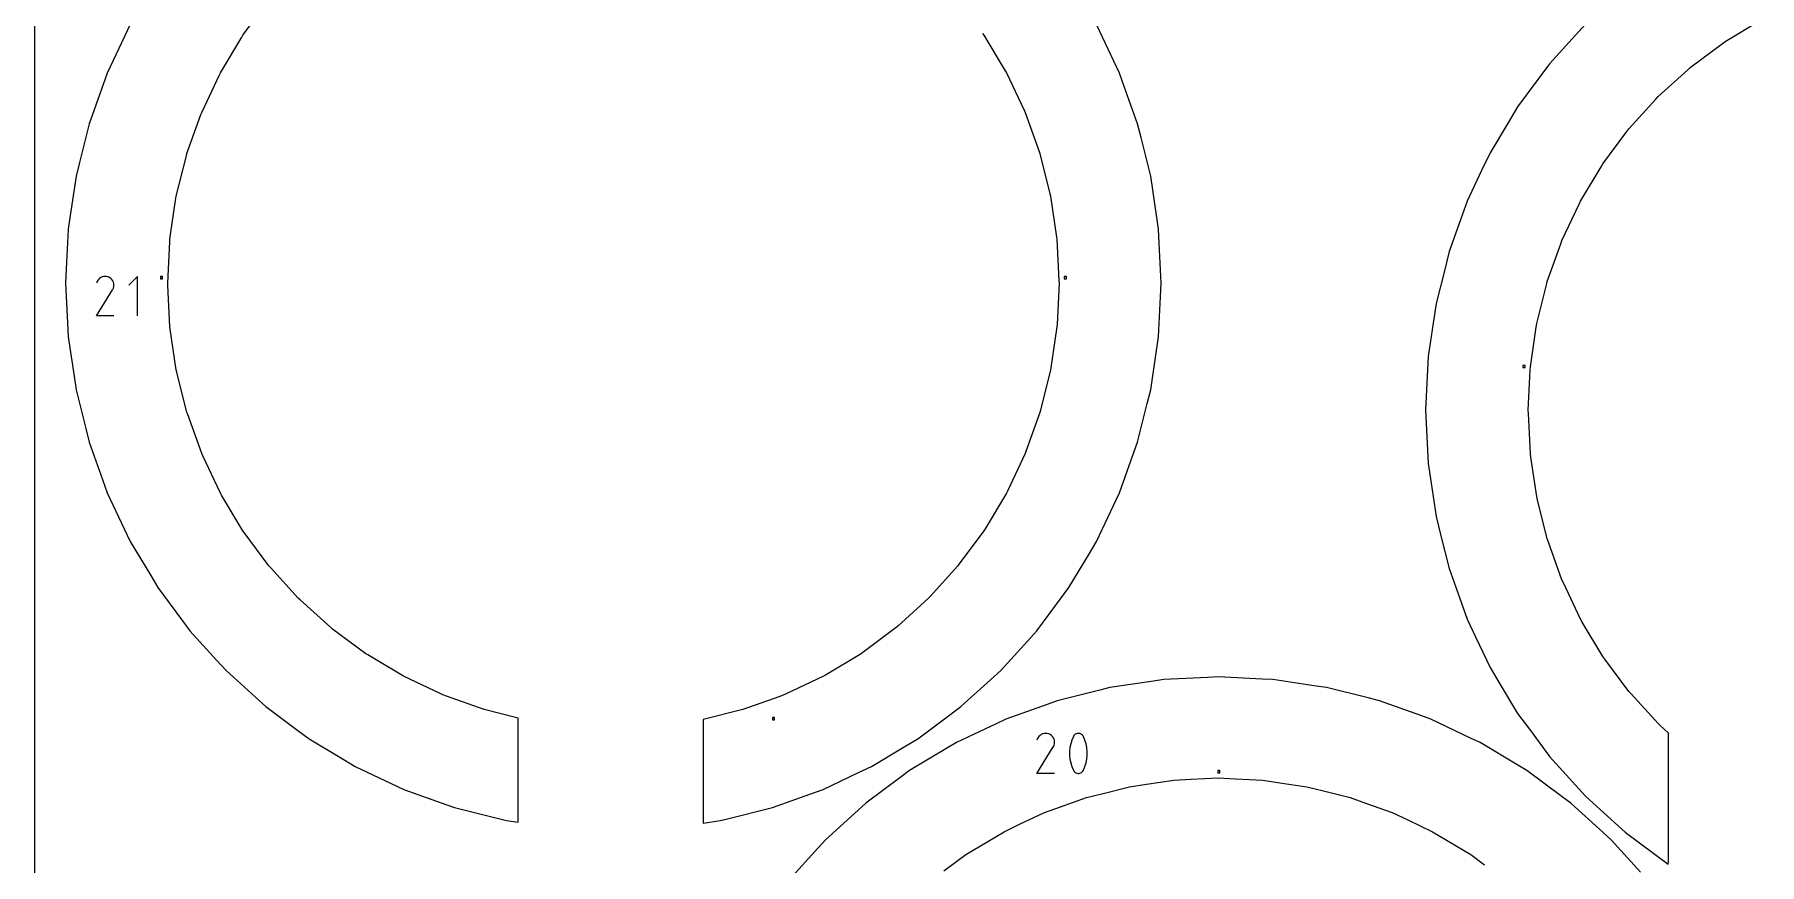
# Model space of a CAD drawing. Header units: centimetres. Extents: x -214 to 137, y -175 to 4.
# Drawn here: x -83.03 to -38.25, y -125.91 to -104.37 of the extents above; entities that cross this region are included whole.
import ezdxf

# ---------------------------------------------------------------- set-up
doc = ezdxf.new("R2010")
doc.units = ezdxf.units.CM
doc.header["$MEASUREMENT"] = 0
doc.layers.add('layer 1', color=7, linetype='Continuous')

msp = doc.modelspace()

# ---------------------------------------------------------------- linework, layer by layer
at = {"layer": 'layer 1', "color": 5, "lineweight": 9}
for points in [[(-83.02943, -75.16373), (-83.02943, -75.16373), (-83.02943, -175.16373), (-83.02943, -175.16373)], [(-77.62013, -104.38815), (-77.62013, -104.38815), (-76.9796, -103.5245), (-76.9796, -103.5245)], [(-80.54271, -104.11186), (-80.54271, -104.11186), (-80.98416, -105.04522), (-80.98416, -105.04522)], [(-58.41627, -104.3399), (-58.41627, -104.3399), (-58.38045, -104.3882), (-58.38045, -104.3882)], [(-55.3026, -104.44021), (-55.3026, -104.44021), (-55.45787, -104.11191), (-55.45787, -104.11191)], [(-42.76518, -104.09692), (-42.76518, -104.09692), (-43.10873, -104.47597), (-43.10873, -104.47597)], [(-39.139, -104.54888), (-39.139, -104.54888), (-38.24764, -104.01462), (-38.24764, -104.01462)], [(-78.20384, -105.36201), (-78.20384, -105.36201), (-77.65104, -104.43973), (-77.65104, -104.43973)], [(-77.65104, -104.43973), (-77.65104, -104.43973), (-77.62013, -104.38815), (-77.62013, -104.38815)], [(-58.38045, -104.3882), (-58.38045, -104.3882), (-57.82766, -105.31048), (-57.82766, -105.31048)], [(-54.86116, -105.37356), (-54.86116, -105.37356), (-55.3026, -104.44021), (-55.3026, -104.44021)], [(-43.10873, -104.47597), (-43.10873, -104.47597), (-43.69887, -105.12709), (-43.69887, -105.12709)], [(-40.04586, -105.22146), (-40.04586, -105.22146), (-39.21115, -104.60239), (-39.21115, -104.60239)], [(-39.21115, -104.60239), (-39.21115, -104.60239), (-39.139, -104.54888), (-39.139, -104.54888)], [(-80.98416, -105.04522), (-80.98416, -105.04522), (-81.13943, -105.37351), (-81.13943, -105.37351)], [(-43.69887, -105.12709), (-43.69887, -105.12709), (-44.00361, -105.53799), (-44.00361, -105.53799)], [(-40.11242, -105.28178), (-40.11242, -105.28178), (-40.04586, -105.22146), (-40.04586, -105.22146)], [(-81.13943, -105.37351), (-81.13943, -105.37351), (-81.48726, -106.34565), (-81.48726, -106.34565)], [(-78.68928, -106.38839), (-78.68928, -106.38839), (-78.22955, -105.41637), (-78.22955, -105.41637)], [(-78.22955, -105.41637), (-78.22955, -105.41637), (-78.20384, -105.36201), (-78.20384, -105.36201)], [(-57.82766, -105.31048), (-57.82766, -105.31048), (-57.79674, -105.36206), (-57.79674, -105.36206)], [(-57.79674, -105.36206), (-57.79674, -105.36206), (-57.33702, -106.33408), (-57.33702, -106.33408)], [(-54.73882, -105.7155), (-54.73882, -105.7155), (-54.86116, -105.37356), (-54.86116, -105.37356)], [(-44.00361, -105.53799), (-44.00361, -105.53799), (-44.5271, -106.24382), (-44.5271, -106.24382)], [(-40.88242, -105.97968), (-40.88242, -105.97968), (-40.11242, -105.28178), (-40.11242, -105.28178)], [(-54.39099, -106.68763), (-54.39099, -106.68763), (-54.73882, -105.7155), (-54.73882, -105.7155)], [(-41.64064, -106.81624), (-41.64064, -106.81624), (-40.94275, -106.04624), (-40.94275, -106.04624)], [(-40.94275, -106.04624), (-40.94275, -106.04624), (-40.88242, -105.97968), (-40.88242, -105.97968)], [(-81.48726, -106.34565), (-81.48726, -106.34565), (-81.6096, -106.68758), (-81.6096, -106.68758)], [(-79.07178, -107.45742), (-79.07178, -107.45742), (-78.70954, -106.44501), (-78.70954, -106.44501)], [(-78.70954, -106.44501), (-78.70954, -106.44501), (-78.68928, -106.38839), (-78.68928, -106.38839)], [(-57.33702, -106.33408), (-57.33702, -106.33408), (-57.31131, -106.38843), (-57.31131, -106.38843)], [(-57.31131, -106.38843), (-57.31131, -106.38843), (-56.94907, -107.40084), (-56.94907, -107.40084)], [(-44.5271, -106.24382), (-44.5271, -106.24382), (-44.7901, -106.68261), (-44.7901, -106.68261)], [(-81.6096, -106.68758), (-81.6096, -106.68758), (-81.86048, -107.68912), (-81.86048, -107.68912)], [(-54.30275, -107.03991), (-54.30275, -107.03991), (-54.39099, -106.68763), (-54.39099, -106.68763)], [(-44.7901, -106.68261), (-44.7901, -106.68261), (-45.24187, -107.43636), (-45.24187, -107.43636)], [(-42.31321, -107.7231), (-42.31321, -107.7231), (-41.69415, -106.88839), (-41.69415, -106.88839)], [(-41.69415, -106.88839), (-41.69415, -106.88839), (-41.64064, -106.81624), (-41.64064, -106.81624)], [(-79.08639, -107.51575), (-79.08639, -107.51575), (-79.07178, -107.45742), (-79.07178, -107.45742)], [(-56.94907, -107.40084), (-56.94907, -107.40084), (-56.92882, -107.45746), (-56.92882, -107.45746)], [(-56.92882, -107.45746), (-56.92882, -107.45746), (-56.66755, -108.5005), (-56.66755, -108.5005)], [(-54.05188, -108.04145), (-54.05188, -108.04145), (-54.30275, -107.03991), (-54.30275, -107.03991)], [(-45.24187, -107.43636), (-45.24187, -107.43636), (-45.4606, -107.89881), (-45.4606, -107.89881)], [(-81.86048, -107.68912), (-81.86048, -107.68912), (-81.94872, -108.0414), (-81.94872, -108.0414)], [(-79.34766, -108.55879), (-79.34766, -108.55879), (-79.08639, -107.51575), (-79.08639, -107.51575)], [(-45.4606, -107.89881), (-45.4606, -107.89881), (-45.83632, -108.69321), (-45.83632, -108.69321)], [(-42.89365, -108.6915), (-42.89365, -108.6915), (-42.35939, -107.80015), (-42.35939, -107.80015)], [(-42.35939, -107.80015), (-42.35939, -107.80015), (-42.31321, -107.7231), (-42.31321, -107.7231)], [(-81.94872, -108.0414), (-81.94872, -108.0414), (-82.10022, -109.06272), (-82.10022, -109.06272)], [(-53.99859, -108.40068), (-53.99859, -108.40068), (-54.05188, -108.04145), (-54.05188, -108.04145)], [(-79.51426, -109.68189), (-79.51426, -109.68189), (-79.35648, -108.61827), (-79.35648, -108.61827)], [(-79.35648, -108.61827), (-79.35648, -108.61827), (-79.34766, -108.55879), (-79.34766, -108.55879)], [(-56.66755, -108.5005), (-56.66755, -108.5005), (-56.65294, -108.55883), (-56.65294, -108.55883)], [(-56.65294, -108.55883), (-56.65294, -108.55883), (-56.49517, -109.62245), (-56.49517, -109.62245)], [(-53.8471, -109.42199), (-53.8471, -109.42199), (-53.99859, -108.40068), (-53.99859, -108.40068)], [(-45.83632, -108.69321), (-45.83632, -108.69321), (-46.00866, -109.17488), (-46.00866, -109.17488)], [(-43.37638, -109.71215), (-43.37638, -109.71215), (-42.93206, -108.77271), (-42.93206, -108.77271)], [(-42.93206, -108.77271), (-42.93206, -108.77271), (-42.89365, -108.6915), (-42.89365, -108.6915)], [(-82.10022, -109.06272), (-82.10022, -109.06272), (-82.15351, -109.42195), (-82.15351, -109.42195)], [(-46.00866, -109.17488), (-46.00866, -109.17488), (-46.30471, -110.00227), (-46.30471, -110.00227)], [(-82.15351, -109.42195), (-82.15351, -109.42195), (-82.20416, -110.45319), (-82.20416, -110.45319)], [(-79.51721, -109.74195), (-79.51721, -109.74195), (-79.51426, -109.68189), (-79.51426, -109.68189)], [(-56.49517, -109.62245), (-56.49517, -109.62245), (-56.48635, -109.68193), (-56.48635, -109.68193)], [(-56.48635, -109.68193), (-56.48635, -109.68193), (-56.43359, -110.75589), (-56.43359, -110.75589)], [(-53.82929, -109.78472), (-53.82929, -109.78472), (-53.8471, -109.42199), (-53.8471, -109.42199)], [(-43.40665, -109.79673), (-43.40665, -109.79673), (-43.37638, -109.71215), (-43.37638, -109.71215)], [(-79.56997, -110.81592), (-79.56997, -110.81592), (-79.51721, -109.74195), (-79.51721, -109.74195)], [(-53.77863, -110.81596), (-53.77863, -110.81596), (-53.82929, -109.78472), (-53.82929, -109.78472)], [(-46.30471, -110.00227), (-46.30471, -110.00227), (-46.42901, -110.49851), (-46.42901, -110.49851)], [(-43.75674, -110.77519), (-43.75674, -110.77519), (-43.40665, -109.79673), (-43.40665, -109.79673)], [(-82.20416, -110.45319), (-82.20416, -110.45319), (-82.22198, -110.81592), (-82.22198, -110.81592)], [(-46.42901, -110.49851), (-46.42901, -110.49851), (-46.64253, -111.35095), (-46.64253, -111.35095)], [(-82.22198, -110.81592), (-82.22198, -110.81592), (-82.17132, -111.84716), (-82.17132, -111.84716)], [(-79.70253, -110.65063), (-79.70253, -110.65063), (-79.75968, -110.65063), (-79.75968, -110.65063)], [(-79.75968, -110.65063), (-79.75968, -110.65063), (-79.75968, -110.70778), (-79.75968, -110.70778)], [(-79.75968, -110.70778), (-79.75968, -110.70778), (-79.70253, -110.70778), (-79.70253, -110.70778)], [(-79.70253, -110.70778), (-79.70253, -110.70778), (-79.70253, -110.65063), (-79.70253, -110.65063)], [(-79.56701, -110.87598), (-79.56701, -110.87598), (-79.56997, -110.81592), (-79.56997, -110.81592)], [(-79.51425, -111.94994), (-79.51425, -111.94994), (-79.56701, -110.87598), (-79.56701, -110.87598)], [(-56.43064, -110.81595), (-56.43064, -110.81595), (-56.48341, -111.88991), (-56.48341, -111.88991)], [(-56.43359, -110.75589), (-56.43359, -110.75589), (-56.43064, -110.81595), (-56.43064, -110.81595)], [(-56.24093, -110.65063), (-56.24093, -110.65063), (-56.29808, -110.65063), (-56.29808, -110.65063)], [(-56.29808, -110.65063), (-56.29808, -110.65063), (-56.29808, -110.70778), (-56.29808, -110.70778)], [(-56.29808, -110.70778), (-56.29808, -110.70778), (-56.24093, -110.70778), (-56.24093, -110.70778)], [(-56.24093, -110.70778), (-56.24093, -110.70778), (-56.24093, -110.65063), (-56.24093, -110.65063)], [(-53.79645, -111.17868), (-53.79645, -111.17868), (-53.77863, -110.81596), (-53.77863, -110.81596)], [(-44.03108, -111.8704), (-44.03108, -111.8704), (-43.77857, -110.86233), (-43.77857, -110.86233)], [(-43.77857, -110.86233), (-43.77857, -110.86233), (-43.75674, -110.77519), (-43.75674, -110.77519)], [(-53.84711, -112.20992), (-53.84711, -112.20992), (-53.79645, -111.17868), (-53.79645, -111.17868)], [(-46.64253, -111.35095), (-46.64253, -111.35095), (-46.71759, -111.85698), (-46.71759, -111.85698)], [(-82.17132, -111.84716), (-82.17132, -111.84716), (-82.15351, -112.20988), (-82.15351, -112.20988)], [(-79.50543, -112.00942), (-79.50543, -112.00942), (-79.51425, -111.94994), (-79.51425, -111.94994)], [(-56.48636, -111.94997), (-56.48636, -111.94997), (-56.64413, -113.01359), (-56.64413, -113.01359)], [(-56.48341, -111.88991), (-56.48341, -111.88991), (-56.48636, -111.94997), (-56.48636, -111.94997)], [(-46.71759, -111.85698), (-46.71759, -111.85698), (-46.84654, -112.72624), (-46.84654, -112.72624)], [(-44.04426, -111.95926), (-44.04426, -111.95926), (-44.03108, -111.8704), (-44.03108, -111.8704)], [(-82.15351, -112.20988), (-82.15351, -112.20988), (-82.002, -113.2312), (-82.002, -113.2312)], [(-79.34766, -113.07305), (-79.34766, -113.07305), (-79.50543, -112.00942), (-79.50543, -112.00942)], [(-53.9004, -112.56915), (-53.9004, -112.56915), (-53.84711, -112.20992), (-53.84711, -112.20992)], [(-44.19674, -112.98722), (-44.19674, -112.98722), (-44.04426, -111.95926), (-44.04426, -111.95926)], [(-54.0519, -113.59046), (-54.0519, -113.59046), (-53.9004, -112.56915), (-53.9004, -112.56915)], [(-46.84654, -112.72624), (-46.84654, -112.72624), (-46.87164, -113.23719), (-46.87164, -113.23719)], [(-82.002, -113.2312), (-82.002, -113.2312), (-81.94871, -113.59043), (-81.94871, -113.59043)], [(-79.33305, -113.13138), (-79.33305, -113.13138), (-79.34766, -113.07305), (-79.34766, -113.07305)], [(-79.07178, -114.17441), (-79.07178, -114.17441), (-79.33305, -113.13138), (-79.33305, -113.13138)], [(-56.65295, -113.07308), (-56.65295, -113.07308), (-56.91423, -114.11611), (-56.91423, -114.11611)], [(-56.64413, -113.01359), (-56.64413, -113.01359), (-56.65295, -113.07308), (-56.65295, -113.07308)], [(-46.87164, -113.23719), (-46.87164, -113.23719), (-46.91476, -114.1149), (-46.91476, -114.1149)], [(-44.3307, -112.9545), (-44.3307, -112.9545), (-44.38785, -112.9545), (-44.38785, -112.9545)], [(-44.38785, -112.9545), (-44.38785, -112.9545), (-44.38785, -113.01165), (-44.38785, -113.01165)], [(-44.38785, -113.01165), (-44.38785, -113.01165), (-44.3307, -113.01165), (-44.3307, -113.01165)], [(-44.3307, -113.01165), (-44.3307, -113.01165), (-44.3307, -112.9545), (-44.3307, -112.9545)], [(-44.25214, -114.1149), (-44.25214, -114.1149), (-44.20115, -113.07694), (-44.20115, -113.07694)], [(-44.20115, -113.07694), (-44.20115, -113.07694), (-44.19674, -112.98722), (-44.19674, -112.98722)], [(-81.94871, -113.59043), (-81.94871, -113.59043), (-81.69784, -114.59198), (-81.69784, -114.59198)], [(-54.14014, -113.94274), (-54.14014, -113.94274), (-54.0519, -113.59046), (-54.0519, -113.59046)], [(-79.05153, -114.23103), (-79.05153, -114.23103), (-79.07178, -114.17441), (-79.07178, -114.17441)], [(-56.92884, -114.17444), (-56.92884, -114.17444), (-57.29109, -115.18684), (-57.29109, -115.18684)], [(-56.91423, -114.11611), (-56.91423, -114.11611), (-56.92884, -114.17444), (-56.92884, -114.17444)], [(-54.39102, -114.94428), (-54.39102, -114.94428), (-54.14014, -113.94274), (-54.14014, -113.94274)], [(-46.91476, -114.1149), (-46.91476, -114.1149), (-46.88965, -114.62586), (-46.88965, -114.62586)], [(-44.24773, -114.20462), (-44.24773, -114.20462), (-44.25214, -114.1149), (-44.25214, -114.1149)], [(-81.69784, -114.59198), (-81.69784, -114.59198), (-81.6096, -114.94425), (-81.6096, -114.94425)], [(-78.68927, -115.24344), (-78.68927, -115.24344), (-79.05153, -114.23103), (-79.05153, -114.23103)], [(-46.88965, -114.62586), (-46.88965, -114.62586), (-46.84653, -115.50357), (-46.84653, -115.50357)], [(-44.19674, -115.24258), (-44.19674, -115.24258), (-44.24773, -114.20462), (-44.24773, -114.20462)], [(-81.6096, -114.94425), (-81.6096, -114.94425), (-81.26177, -115.91638), (-81.26177, -115.91638)], [(-54.51336, -115.28622), (-54.51336, -115.28622), (-54.39102, -114.94428), (-54.39102, -114.94428)], [(-78.66356, -115.2978), (-78.66356, -115.2978), (-78.68927, -115.24344), (-78.68927, -115.24344)], [(-78.20384, -116.26981), (-78.20384, -116.26981), (-78.66356, -115.2978), (-78.66356, -115.2978)], [(-57.31135, -115.24346), (-57.31135, -115.24346), (-57.77107, -116.21548), (-57.77107, -116.21548)], [(-57.29109, -115.18684), (-57.29109, -115.18684), (-57.31135, -115.24346), (-57.31135, -115.24346)], [(-54.8612, -116.25835), (-54.8612, -116.25835), (-54.51336, -115.28622), (-54.51336, -115.28622)], [(-46.84653, -115.50357), (-46.84653, -115.50357), (-46.77147, -116.0096), (-46.77147, -116.0096)], [(-44.18356, -115.33144), (-44.18356, -115.33144), (-44.19674, -115.24258), (-44.19674, -115.24258)], [(-44.03108, -116.35941), (-44.03108, -116.35941), (-44.18356, -115.33144), (-44.18356, -115.33144)], [(-81.26177, -115.91638), (-81.26177, -115.91638), (-81.13942, -116.25832), (-81.13942, -116.25832)], [(-81.13942, -116.25832), (-81.13942, -116.25832), (-80.69798, -117.19167), (-80.69798, -117.19167)], [(-78.17292, -116.32139), (-78.17292, -116.32139), (-78.20384, -116.26981), (-78.20384, -116.26981)], [(-77.62013, -117.24368), (-77.62013, -117.24368), (-78.17292, -116.32139), (-78.17292, -116.32139)], [(-57.79678, -116.26983), (-57.79678, -116.26983), (-58.34958, -117.19212), (-58.34958, -117.19212)], [(-57.77107, -116.21548), (-57.77107, -116.21548), (-57.79678, -116.26983), (-57.79678, -116.26983)], [(-55.01647, -116.58664), (-55.01647, -116.58664), (-54.8612, -116.25835), (-54.8612, -116.25835)], [(-46.77147, -116.0096), (-46.77147, -116.0096), (-46.64253, -116.87886), (-46.64253, -116.87886)], [(-44.00925, -116.44654), (-44.00925, -116.44654), (-44.03108, -116.35941), (-44.03108, -116.35941)], [(-55.45792, -117.51999), (-55.45792, -117.51999), (-55.01647, -116.58664), (-55.01647, -116.58664)], [(-46.64253, -116.87886), (-46.64253, -116.87886), (-46.51823, -117.3751), (-46.51823, -117.3751)], [(-43.75674, -117.45461), (-43.75674, -117.45461), (-44.00925, -116.44654), (-44.00925, -116.44654)], [(-80.69798, -117.19167), (-80.69798, -117.19167), (-80.54271, -117.51997), (-80.54271, -117.51997)], [(-77.58431, -117.29198), (-77.58431, -117.29198), (-77.62013, -117.24368), (-77.62013, -117.24368)], [(-76.94377, -118.15563), (-76.94377, -118.15563), (-77.58431, -117.29198), (-77.58431, -117.29198)], [(-58.38049, -117.2437), (-58.38049, -117.2437), (-59.02103, -118.10735), (-59.02103, -118.10735)], [(-58.34958, -117.19212), (-58.34958, -117.19212), (-58.38049, -117.2437), (-58.38049, -117.2437)], [(-80.54271, -117.51997), (-80.54271, -117.51997), (-80.0119, -118.40556), (-80.0119, -118.40556)], [(-55.64462, -117.83148), (-55.64462, -117.83148), (-55.45792, -117.51999), (-55.45792, -117.51999)], [(-46.51823, -117.3751), (-46.51823, -117.3751), (-46.30471, -118.22753), (-46.30471, -118.22753)], [(-43.72648, -117.53919), (-43.72648, -117.53919), (-43.75674, -117.45461), (-43.75674, -117.45461)], [(-43.37637, -118.51766), (-43.37637, -118.51766), (-43.72648, -117.53919), (-43.72648, -117.53919)], [(-76.90339, -118.20019), (-76.90339, -118.20019), (-76.94377, -118.15563), (-76.94377, -118.15563)], [(-76.18128, -118.9969), (-76.18128, -118.9969), (-76.90339, -118.20019), (-76.90339, -118.20019)], [(-59.05685, -118.15565), (-59.05685, -118.15565), (-59.77895, -118.95236), (-59.77895, -118.95236)], [(-59.02103, -118.10735), (-59.02103, -118.10735), (-59.05685, -118.15565), (-59.05685, -118.15565)], [(-56.17543, -118.71707), (-56.17543, -118.71707), (-55.64462, -117.83148), (-55.64462, -117.83148)], [(-80.0119, -118.40556), (-80.0119, -118.40556), (-79.8252, -118.71705), (-79.8252, -118.71705)], [(-46.30471, -118.22753), (-46.30471, -118.22753), (-46.13236, -118.7092), (-46.13236, -118.7092)], [(-43.33797, -118.59886), (-43.33797, -118.59886), (-43.37637, -118.51766), (-43.37637, -118.51766)], [(-42.89365, -119.53829), (-42.89365, -119.53829), (-43.33797, -118.59886), (-43.33797, -118.59886)], [(-79.8252, -118.71705), (-79.8252, -118.71705), (-79.21014, -119.54636), (-79.21014, -119.54636)], [(-76.13673, -119.03729), (-76.13673, -119.03729), (-76.18128, -118.9969), (-76.18128, -118.9969)], [(-75.34002, -119.75939), (-75.34002, -119.75939), (-76.13673, -119.03729), (-76.13673, -119.03729)], [(-59.81934, -118.99691), (-59.81934, -118.99691), (-60.61605, -119.71901), (-60.61605, -119.71901)], [(-59.77895, -118.95236), (-59.77895, -118.95236), (-59.81934, -118.99691), (-59.81934, -118.99691)], [(-57.00682, -119.83807), (-57.00682, -119.83807), (-56.39177, -119.00877), (-56.39177, -119.00877)], [(-56.39177, -119.00877), (-56.39177, -119.00877), (-56.17543, -118.71707), (-56.17543, -118.71707)], [(-46.13236, -118.7092), (-46.13236, -118.7092), (-45.83632, -119.53659), (-45.83632, -119.53659)], [(-79.21014, -119.54636), (-79.21014, -119.54636), (-78.9938, -119.83806), (-78.9938, -119.83806)], [(-45.83632, -119.53659), (-45.83632, -119.53659), (-45.61759, -119.99905), (-45.61759, -119.99905)], [(-42.84747, -119.61534), (-42.84747, -119.61534), (-42.89365, -119.53829), (-42.89365, -119.53829)], [(-78.9938, -119.83806), (-78.9938, -119.83806), (-78.30043, -120.60308), (-78.30043, -120.60308)], [(-75.29172, -119.79521), (-75.29172, -119.79521), (-75.34002, -119.75939), (-75.34002, -119.75939)], [(-74.42806, -120.43574), (-74.42806, -120.43574), (-75.29172, -119.79521), (-75.29172, -119.79521)], [(-60.6606, -119.75939), (-60.6606, -119.75939), (-61.52426, -120.39992), (-61.52426, -120.39992)], [(-60.61605, -119.71901), (-60.61605, -119.71901), (-60.6606, -119.75939), (-60.6606, -119.75939)], [(-57.2507, -120.10715), (-57.2507, -120.10715), (-57.00682, -119.83807), (-57.00682, -119.83807)], [(-45.61759, -119.99905), (-45.61759, -119.99905), (-45.24186, -120.79345), (-45.24186, -120.79345)], [(-42.31321, -120.50671), (-42.31321, -120.50671), (-42.84747, -119.61534), (-42.84747, -119.61534)], [(-74.37648, -120.46665), (-74.37648, -120.46665), (-74.42806, -120.43574), (-74.42806, -120.43574)], [(-61.57256, -120.43574), (-61.57256, -120.43574), (-62.49484, -120.98853), (-62.49484, -120.98853)], [(-61.52426, -120.39992), (-61.52426, -120.39992), (-61.57256, -120.43574), (-61.57256, -120.43574)], [(-57.94408, -120.87217), (-57.94408, -120.87217), (-57.2507, -120.10715), (-57.2507, -120.10715)], [(-78.30043, -120.60308), (-78.30043, -120.60308), (-78.05654, -120.87216), (-78.05654, -120.87216)], [(-78.05654, -120.87216), (-78.05654, -120.87216), (-77.29152, -121.56553), (-77.29152, -121.56553)], [(-73.4542, -121.01944), (-73.4542, -121.01944), (-74.37648, -120.46665), (-74.37648, -120.46665)], [(-58.21317, -121.11606), (-58.21317, -121.11606), (-57.94408, -120.87217), (-57.94408, -120.87217)], [(-45.24186, -120.79345), (-45.24186, -120.79345), (-44.97886, -121.23224), (-44.97886, -121.23224)], [(-42.2597, -120.57886), (-42.2597, -120.57886), (-42.31321, -120.50671), (-42.31321, -120.50671)], [(-41.64063, -121.41356), (-41.64063, -121.41356), (-42.2597, -120.57886), (-42.2597, -120.57886)], [(-72.48218, -121.47917), (-72.48218, -121.47917), (-73.4542, -121.01944), (-73.4542, -121.01944)], [(-62.54642, -121.01945), (-62.54642, -121.01945), (-63.51844, -121.47917), (-63.51844, -121.47917)], [(-62.49484, -120.98853), (-62.49484, -120.98853), (-62.54642, -121.01945), (-62.54642, -121.01945)], [(-58.97819, -121.80943), (-58.97819, -121.80943), (-58.21317, -121.11606), (-58.21317, -121.11606)], [(-55.11138, -121.31443), (-55.11138, -121.31443), (-55.37609, -121.38073), (-55.37609, -121.38073)], [(-53.98135, -121.1468), (-53.98135, -121.1468), (-55.11138, -121.31443), (-55.11138, -121.31443)], [(-53.71142, -121.10676), (-53.71142, -121.10676), (-53.98135, -121.1468), (-53.98135, -121.1468)], [(-52.5704, -121.05071), (-52.5704, -121.05071), (-53.71142, -121.10676), (-53.71142, -121.10676)], [(-52.29784, -121.03732), (-52.29784, -121.03732), (-52.5704, -121.05071), (-52.5704, -121.05071)], [(-51.15675, -121.09337), (-51.15675, -121.09337), (-52.29784, -121.03732), (-52.29784, -121.03732)], [(-50.88418, -121.10676), (-50.88418, -121.10676), (-51.15675, -121.09337), (-51.15675, -121.09337)], [(-49.75415, -121.2744), (-49.75415, -121.2744), (-50.88418, -121.10676), (-50.88418, -121.10676)], [(-49.48421, -121.31445), (-49.48421, -121.31445), (-49.75415, -121.2744), (-49.75415, -121.2744)], [(-48.37607, -121.59203), (-48.37607, -121.59203), (-49.48421, -121.31445), (-49.48421, -121.31445)], [(-44.97886, -121.23224), (-44.97886, -121.23224), (-44.52709, -121.98598), (-44.52709, -121.98598)], [(-77.29152, -121.56553), (-77.29152, -121.56553), (-77.02243, -121.80942), (-77.02243, -121.80942)], [(-72.42782, -121.50488), (-72.42782, -121.50488), (-72.48218, -121.47917), (-72.48218, -121.47917)], [(-72.33386, -121.5385), (-72.33386, -121.5385), (-72.42782, -121.50488), (-72.42782, -121.50488)], [(-71.3588, -121.88738), (-71.3588, -121.88738), (-72.33386, -121.5385), (-72.33386, -121.5385)], [(-63.68353, -121.5445), (-63.68353, -121.5445), (-64.64182, -121.88738), (-64.64182, -121.88738)], [(-63.5728, -121.50488), (-63.5728, -121.50488), (-63.68353, -121.5445), (-63.68353, -121.5445)], [(-63.51844, -121.47917), (-63.51844, -121.47917), (-63.5728, -121.50488), (-63.5728, -121.50488)], [(-56.74118, -121.75024), (-56.74118, -121.75024), (-57.8168, -122.1351), (-57.8168, -122.1351)], [(-56.48425, -121.65831), (-56.48425, -121.65831), (-56.74118, -121.75024), (-56.74118, -121.75024)], [(-55.37609, -121.38073), (-55.37609, -121.38073), (-56.48425, -121.65831), (-56.48425, -121.65831)], [(-48.11136, -121.65834), (-48.11136, -121.65834), (-48.37607, -121.59203), (-48.37607, -121.59203)], [(-47.03575, -122.0432), (-47.03575, -122.0432), (-48.11136, -121.65834), (-48.11136, -121.65834)], [(-41.58031, -121.48012), (-41.58031, -121.48012), (-41.64063, -121.41356), (-41.64063, -121.41356)], [(-40.88241, -122.25013), (-40.88241, -122.25013), (-41.58031, -121.48012), (-41.58031, -121.48012)], [(-77.02243, -121.80942), (-77.02243, -121.80942), (-76.19313, -122.42447), (-76.19313, -122.42447)], [(-70.4727, -122.10934), (-70.4727, -122.10934), (-71.3588, -121.88738), (-71.3588, -121.88738)], [(-70.47272, -122.65155), (-70.47272, -122.65155), (-70.4727, -122.18987), (-70.4727, -122.18987)], [(-70.4727, -122.18987), (-70.4727, -122.18987), (-70.4727, -122.10934), (-70.4727, -122.10934)], [(-64.64182, -121.88738), (-64.64182, -121.88738), (-65.66956, -122.14482), (-65.66956, -122.14482)], [(-65.66956, -122.14482), (-65.66956, -122.14482), (-65.66955, -122.21357), (-65.66955, -122.21357)], [(-65.66955, -122.21357), (-65.66955, -122.21357), (-65.66954, -122.65155), (-65.66954, -122.65155)], [(-63.81452, -122.09339), (-63.81452, -122.09339), (-63.87167, -122.09339), (-63.87167, -122.09339)], [(-63.87167, -122.09339), (-63.87167, -122.09339), (-63.87167, -122.15054), (-63.87167, -122.15054)], [(-63.87167, -122.15054), (-63.87167, -122.15054), (-63.81452, -122.15054), (-63.81452, -122.15054)], [(-63.81452, -122.15054), (-63.81452, -122.15054), (-63.81452, -122.09339), (-63.81452, -122.09339)], [(-60.09919, -122.64082), (-60.09919, -122.64082), (-59.26988, -122.02576), (-59.26988, -122.02576)], [(-59.26988, -122.02576), (-59.26988, -122.02576), (-58.97819, -121.80943), (-58.97819, -121.80943)], [(-58.06348, -122.25178), (-58.06348, -122.25178), (-59.09619, -122.74021), (-59.09619, -122.74021)], [(-57.8168, -122.1351), (-57.8168, -122.1351), (-58.06348, -122.25178), (-58.06348, -122.25178)], [(-46.77881, -122.13513), (-46.77881, -122.13513), (-47.03575, -122.0432), (-47.03575, -122.0432)], [(-45.74611, -122.62357), (-45.74611, -122.62357), (-46.77881, -122.13513), (-46.77881, -122.13513)], [(-44.52709, -121.98598), (-44.52709, -121.98598), (-44.22234, -122.39687), (-44.22234, -122.39687)], [(-40.83835, -122.29006), (-40.83835, -122.29006), (-40.88241, -122.25013), (-40.88241, -122.25013)], [(-76.19313, -122.42447), (-76.19313, -122.42447), (-75.90143, -122.64081), (-75.90143, -122.64081)], [(-75.90143, -122.64081), (-75.90143, -122.64081), (-75.01584, -123.17161), (-75.01584, -123.17161)], [(-70.47272, -124.02046), (-70.47272, -124.02046), (-70.47272, -122.65155), (-70.47272, -122.65155)], [(-65.66954, -122.65155), (-65.66954, -122.65155), (-65.66954, -123.83142), (-65.66954, -123.83142)], [(-60.41068, -122.82752), (-60.41068, -122.82752), (-60.09919, -122.64082), (-60.09919, -122.64082)], [(-45.49942, -122.74025), (-45.49942, -122.74025), (-45.74611, -122.62357), (-45.74611, -122.62357)], [(-44.22234, -122.39687), (-44.22234, -122.39687), (-43.69886, -123.10271), (-43.69886, -123.10271)], [(-40.60739, -122.4994), (-40.60739, -122.4994), (-40.83835, -122.29006), (-40.83835, -122.29006)], [(-40.60739, -122.70645), (-40.60739, -122.70645), (-40.60739, -122.4994), (-40.60739, -122.4994)], [(-61.29627, -123.35832), (-61.29627, -123.35832), (-60.41068, -122.82752), (-60.41068, -122.82752)], [(-59.33026, -122.8805), (-59.33026, -122.8805), (-60.31012, -123.46781), (-60.31012, -123.46781)], [(-59.09619, -122.74021), (-59.09619, -122.74021), (-59.33026, -122.8805), (-59.33026, -122.8805)], [(-44.51957, -123.32756), (-44.51957, -123.32756), (-45.49942, -122.74025), (-45.49942, -122.74025)], [(-43.69886, -123.10271), (-43.69886, -123.10271), (-43.35531, -123.48176), (-43.35531, -123.48176)], [(-40.60739, -123.25133), (-40.60739, -123.25133), (-40.60739, -122.70645), (-40.60739, -122.70645)], [(-75.01584, -123.17161), (-75.01584, -123.17161), (-74.70435, -123.35832), (-74.70435, -123.35832)], [(-74.70435, -123.35832), (-74.70435, -123.35832), (-73.77099, -123.79976), (-73.77099, -123.79976)], [(-62.55792, -123.95503), (-62.55792, -123.95503), (-61.62457, -123.51359), (-61.62457, -123.51359)], [(-61.62457, -123.51359), (-61.62457, -123.51359), (-61.29627, -123.35832), (-61.29627, -123.35832)], [(-60.31012, -123.46781), (-60.31012, -123.46781), (-60.52931, -123.63037), (-60.52931, -123.63037)], [(-52.25563, -123.46561), (-52.25563, -123.46561), (-52.31278, -123.46561), (-52.31278, -123.46561)], [(-52.31278, -123.46561), (-52.31278, -123.46561), (-52.31278, -123.52276), (-52.31278, -123.52276)], [(-52.31278, -123.52276), (-52.31278, -123.52276), (-52.25563, -123.52276), (-52.25563, -123.52276)], [(-52.25563, -123.52276), (-52.25563, -123.52276), (-52.25563, -123.46561), (-52.25563, -123.46561)], [(-44.2855, -123.46785), (-44.2855, -123.46785), (-44.51957, -123.32756), (-44.51957, -123.32756)], [(-43.36793, -124.14838), (-43.36793, -124.14838), (-44.2855, -123.46785), (-44.2855, -123.46785)], [(-43.35531, -123.48176), (-43.35531, -123.48176), (-42.76516, -124.13288), (-42.76516, -124.13288)], [(-40.60739, -123.34893), (-40.60739, -123.34893), (-40.60739, -123.25133), (-40.60739, -123.25133)], [(-40.60739, -125.30854), (-40.60739, -125.30854), (-40.60739, -123.34893), (-40.60739, -123.34893)], [(-73.77099, -123.79976), (-73.77099, -123.79976), (-73.4427, -123.95503), (-73.4427, -123.95503)], [(-73.4427, -123.95503), (-73.4427, -123.95503), (-72.47057, -124.30286), (-72.47057, -124.30286)], [(-70.47272, -124.80913), (-70.47272, -124.80913), (-70.47272, -124.02046), (-70.47272, -124.02046)], [(-65.66954, -123.83142), (-65.66954, -123.83142), (-65.66955, -124.83014), (-65.66955, -124.83014)], [(-62.89985, -124.07738), (-62.89985, -124.07738), (-62.55792, -123.95503), (-62.55792, -123.95503)], [(-60.52931, -123.63037), (-60.52931, -123.63037), (-61.44688, -124.31089), (-61.44688, -124.31089)], [(-55.28896, -124.05974), (-55.28896, -124.05974), (-54.59965, -123.88707), (-54.59965, -123.88707)], [(-54.59965, -123.88707), (-54.59965, -123.88707), (-54.15722, -123.82145), (-54.15722, -123.82145)], [(-54.15722, -123.82145), (-54.15722, -123.82145), (-53.45432, -123.71718), (-53.45432, -123.71718)], [(-53.45432, -123.71718), (-53.45432, -123.71718), (-53.00759, -123.69524), (-53.00759, -123.69524)], [(-53.00759, -123.69524), (-53.00759, -123.69524), (-52.29784, -123.66037), (-52.29784, -123.66037)], [(-52.29784, -123.66037), (-52.29784, -123.66037), (-51.85109, -123.68231), (-51.85109, -123.68231)], [(-51.85109, -123.68231), (-51.85109, -123.68231), (-51.14129, -123.71718), (-51.14129, -123.71718)], [(-51.14129, -123.71718), (-51.14129, -123.71718), (-50.69887, -123.78281), (-50.69887, -123.78281)], [(-50.69887, -123.78281), (-50.69887, -123.78281), (-49.99596, -123.88708), (-49.99596, -123.88708)], [(-49.99596, -123.88708), (-49.99596, -123.88708), (-49.5621, -123.99576), (-49.5621, -123.99576)], [(-49.5621, -123.99576), (-49.5621, -123.99576), (-48.8728, -124.16843), (-48.8728, -124.16843)], [(-72.47057, -124.30286), (-72.47057, -124.30286), (-72.12864, -124.4252), (-72.12864, -124.4252)], [(-72.12864, -124.4252), (-72.12864, -124.4252), (-71.77636, -124.51344), (-71.77636, -124.51344)], [(-65.04079, -124.71798), (-65.04079, -124.71798), (-63.87198, -124.42521), (-63.87198, -124.42521)], [(-63.87198, -124.42521), (-63.87198, -124.42521), (-62.89985, -124.07738), (-62.89985, -124.07738)], [(-61.44688, -124.31089), (-61.44688, -124.31089), (-61.64908, -124.49415), (-61.64908, -124.49415)], [(-56.813, -124.55849), (-56.813, -124.55849), (-56.39188, -124.4078), (-56.39188, -124.4078)], [(-56.39188, -124.4078), (-56.39188, -124.4078), (-55.72282, -124.16841), (-55.72282, -124.16841)], [(-55.72282, -124.16841), (-55.72282, -124.16841), (-55.28896, -124.05974), (-55.28896, -124.05974)], [(-48.8728, -124.16843), (-48.8728, -124.16843), (-48.45168, -124.31911), (-48.45168, -124.31911)], [(-48.45168, -124.31911), (-48.45168, -124.31911), (-47.78263, -124.55851), (-47.78263, -124.55851)], [(-43.14874, -124.31094), (-43.14874, -124.31094), (-43.36793, -124.14838), (-43.36793, -124.14838)], [(-42.30229, -125.07813), (-42.30229, -125.07813), (-43.14874, -124.31094), (-43.14874, -124.31094)], [(-42.76516, -124.13288), (-42.76516, -124.13288), (-42.38611, -124.47644), (-42.38611, -124.47644)], [(-42.38611, -124.47644), (-42.38611, -124.47644), (-41.73499, -125.06657), (-41.73499, -125.06657)], [(-71.77636, -124.51344), (-71.77636, -124.51344), (-70.77482, -124.76432), (-70.77482, -124.76432)], [(-70.77482, -124.76432), (-70.77482, -124.76432), (-70.47272, -124.80913), (-70.47272, -124.80913)], [(-65.66955, -124.83014), (-65.66955, -124.83014), (-65.2258, -124.76432), (-65.2258, -124.76432)], [(-65.2258, -124.76432), (-65.2258, -124.76432), (-65.04079, -124.71798), (-65.04079, -124.71798)], [(-61.64908, -124.49415), (-61.64908, -124.49415), (-62.49554, -125.26134), (-62.49554, -125.26134)], [(-57.85969, -125.05354), (-57.85969, -125.05354), (-57.45537, -124.86231), (-57.45537, -124.86231)], [(-57.45537, -124.86231), (-57.45537, -124.86231), (-56.813, -124.55849), (-56.813, -124.55849)], [(-47.78263, -124.55851), (-47.78263, -124.55851), (-47.37831, -124.74974), (-47.37831, -124.74974)], [(-47.37831, -124.74974), (-47.37831, -124.74974), (-46.73594, -125.05357), (-46.73594, -125.05357)], [(-62.49554, -125.26134), (-62.49554, -125.26134), (-62.6788, -125.46353), (-62.6788, -125.46353)], [(-58.4692, -125.41886), (-58.4692, -125.41886), (-57.85969, -125.05354), (-57.85969, -125.05354)], [(-46.73594, -125.05357), (-46.73594, -125.05357), (-46.35231, -125.28351), (-46.35231, -125.28351)], [(-46.35231, -125.28351), (-46.35231, -125.28351), (-45.74281, -125.64883), (-45.74281, -125.64883)], [(-42.1001, -125.26139), (-42.1001, -125.26139), (-42.30229, -125.07813), (-42.30229, -125.07813)], [(-41.33292, -126.10785), (-41.33292, -126.10785), (-42.1001, -125.26139), (-42.1001, -125.26139)], [(-41.73499, -125.06657), (-41.73499, -125.06657), (-41.3241, -125.37131), (-41.3241, -125.37131)], [(-41.3241, -125.37131), (-41.3241, -125.37131), (-40.61826, -125.8948), (-40.61826, -125.8948)], [(-40.60739, -125.82039), (-40.60739, -125.82039), (-40.60739, -125.30854), (-40.60739, -125.30854)], [(-62.6788, -125.46353), (-62.6788, -125.46353), (-63.44598, -126.30999), (-63.44598, -126.30999)], [(-59.42359, -126.0721), (-59.42359, -126.0721), (-58.85283, -125.6488), (-58.85283, -125.6488)], [(-58.85283, -125.6488), (-58.85283, -125.6488), (-58.4692, -125.41886), (-58.4692, -125.41886)], [(-45.74281, -125.64883), (-45.74281, -125.64883), (-45.38356, -125.91527), (-45.38356, -125.91527)], [(-40.61826, -125.8948), (-40.61826, -125.8948), (-40.60739, -125.82039), (-40.60739, -125.82039)]]:
    msp.add_open_spline(points, degree=3, dxfattribs=at)
at = {"layer": 'layer 1', "color": 1, "lineweight": 9}
for points in [[(-81.42336, -111.6687), (-81.42336, -111.6687), (-81.0031, -110.99213), (-81.0031, -110.99213)], [(-81.39286, -110.7585), (-81.39286, -110.7585), (-81.42272, -110.81578), (-81.42272, -110.81578)], [(-81.36916, -110.72489), (-81.36916, -110.72489), (-81.39286, -110.7585), (-81.39286, -110.7585)], [(-81.34073, -110.69684), (-81.34073, -110.69684), (-81.36916, -110.72489), (-81.36916, -110.72489)], [(-81.30843, -110.67457), (-81.30843, -110.67457), (-81.34073, -110.69684), (-81.34073, -110.69684)], [(-81.27312, -110.65829), (-81.27312, -110.65829), (-81.30843, -110.67457), (-81.30843, -110.67457)], [(-81.23567, -110.64825), (-81.23567, -110.64825), (-81.27312, -110.65829), (-81.27312, -110.65829)], [(-81.19695, -110.64465), (-81.19695, -110.64465), (-81.23567, -110.64825), (-81.23567, -110.64825)], [(-81.15781, -110.64773), (-81.15781, -110.64773), (-81.19695, -110.64465), (-81.19695, -110.64465)], [(-81.11913, -110.65771), (-81.11913, -110.65771), (-81.15781, -110.64773), (-81.15781, -110.64773)], [(-81.08177, -110.67482), (-81.08177, -110.67482), (-81.11913, -110.65771), (-81.11913, -110.65771)], [(-81.04836, -110.69855), (-81.04836, -110.69855), (-81.08177, -110.67482), (-81.08177, -110.67482)], [(-81.02042, -110.72702), (-81.02042, -110.72702), (-81.04836, -110.69855), (-81.04836, -110.69855)], [(-80.99821, -110.75937), (-80.99821, -110.75937), (-81.02042, -110.72702), (-81.02042, -110.72702)], [(-81.0031, -110.99213), (-81.0031, -110.99213), (-81.0026, -110.99151), (-81.0026, -110.99151)], [(-81.0026, -110.99151), (-81.0026, -110.99151), (-81.00212, -110.99089), (-81.00212, -110.99089)], [(-81.00212, -110.99089), (-81.00212, -110.99089), (-81.00166, -110.99025), (-81.00166, -110.99025)], [(-81.00166, -110.99025), (-81.00166, -110.99025), (-81.00121, -110.98959), (-81.00121, -110.98959)], [(-81.00121, -110.98959), (-81.00121, -110.98959), (-81.00077, -110.98892), (-81.00077, -110.98892)], [(-81.00077, -110.98892), (-81.00077, -110.98892), (-81.00034, -110.98822), (-81.00034, -110.98822)], [(-81.00034, -110.98822), (-81.00034, -110.98822), (-80.99991, -110.98749), (-80.99991, -110.98749)], [(-80.99991, -110.98749), (-80.99991, -110.98749), (-80.99948, -110.98672), (-80.99948, -110.98672)], [(-80.99948, -110.98672), (-80.99948, -110.98672), (-80.99906, -110.9859), (-80.99906, -110.9859)], [(-80.99906, -110.9859), (-80.99906, -110.9859), (-80.98171, -110.94865), (-80.98171, -110.94865)], [(-80.98197, -110.79471), (-80.98197, -110.79471), (-80.99821, -110.75937), (-80.99821, -110.75937)], [(-80.97195, -110.83219), (-80.97195, -110.83219), (-80.98197, -110.79471), (-80.98197, -110.79471)], [(-80.98171, -110.94865), (-80.98171, -110.94865), (-80.97157, -110.91003), (-80.97157, -110.91003)], [(-80.9684, -110.87092), (-80.9684, -110.87092), (-80.97195, -110.83219), (-80.97195, -110.83219)], [(-80.97157, -110.91003), (-80.97157, -110.91003), (-80.9684, -110.87092), (-80.9684, -110.87092)], [(-80.35676, -110.64463), (-80.35676, -110.64463), (-80.58442, -110.87235), (-80.58442, -110.87235)], [(-80.35676, -111.66869), (-80.35676, -111.66869), (-80.35676, -110.64463), (-80.35676, -110.64463)], [(-80.96855, -111.6687), (-80.96855, -111.6687), (-81.42336, -111.6687), (-81.42336, -111.6687)], [(-56.97845, -122.61766), (-56.97845, -122.61766), (-57.00874, -122.67575), (-57.00874, -122.67575)], [(-56.95442, -122.58359), (-56.95442, -122.58359), (-56.97845, -122.61766), (-56.97845, -122.61766)], [(-56.92559, -122.55514), (-56.92559, -122.55514), (-56.95442, -122.58359), (-56.95442, -122.58359)], [(-56.89283, -122.53255), (-56.89283, -122.53255), (-56.92559, -122.55514), (-56.92559, -122.55514)], [(-56.85703, -122.51605), (-56.85703, -122.51605), (-56.89283, -122.53255), (-56.89283, -122.53255)], [(-56.81905, -122.50586), (-56.81905, -122.50586), (-56.85703, -122.51605), (-56.85703, -122.51605)], [(-56.77979, -122.50222), (-56.77979, -122.50222), (-56.81905, -122.50586), (-56.81905, -122.50586)], [(-56.7401, -122.50534), (-56.7401, -122.50534), (-56.77979, -122.50222), (-56.77979, -122.50222)], [(-56.70088, -122.51546), (-56.70088, -122.51546), (-56.7401, -122.50534), (-56.7401, -122.50534)], [(-56.66299, -122.53281), (-56.66299, -122.53281), (-56.70088, -122.51546), (-56.70088, -122.51546)], [(-56.62911, -122.55687), (-56.62911, -122.55687), (-56.66299, -122.53281), (-56.66299, -122.53281)], [(-56.60078, -122.58574), (-56.60078, -122.58574), (-56.62911, -122.55687), (-56.62911, -122.55687)], [(-56.57825, -122.61854), (-56.57825, -122.61854), (-56.60078, -122.58574), (-56.60078, -122.58574)], [(-56.56178, -122.65439), (-56.56178, -122.65439), (-56.57825, -122.61854), (-56.57825, -122.61854)], [(-56.55162, -122.69239), (-56.55162, -122.69239), (-56.56178, -122.65439), (-56.56178, -122.65439)], [(-56.54802, -122.73166), (-56.54802, -122.73166), (-56.55162, -122.69239), (-56.55162, -122.69239)], [(-56.09889, -122.67803), (-56.09889, -122.67803), (-56.12874, -122.77436), (-56.12874, -122.77436)], [(-56.05908, -122.58442), (-56.05908, -122.58442), (-56.09889, -122.67803), (-56.09889, -122.67803)], [(-56.04567, -122.56213), (-56.04567, -122.56213), (-56.05908, -122.58442), (-56.05908, -122.58442)], [(-56.02897, -122.54313), (-56.02897, -122.54313), (-56.04567, -122.56213), (-56.04567, -122.56213)], [(-56.00951, -122.52761), (-56.00951, -122.52761), (-56.02897, -122.54313), (-56.02897, -122.54313)], [(-55.98786, -122.51576), (-55.98786, -122.51576), (-56.00951, -122.52761), (-56.00951, -122.52761)], [(-55.96457, -122.50775), (-55.96457, -122.50775), (-55.98786, -122.51576), (-55.98786, -122.51576)], [(-55.94019, -122.50377), (-55.94019, -122.50377), (-55.96457, -122.50775), (-55.96457, -122.50775)], [(-55.91527, -122.50401), (-55.91527, -122.50401), (-55.94019, -122.50377), (-55.94019, -122.50377)], [(-55.89038, -122.50865), (-55.89038, -122.50865), (-55.91527, -122.50401), (-55.91527, -122.50401)], [(-55.86605, -122.51786), (-55.86605, -122.51786), (-55.89038, -122.50865), (-55.89038, -122.50865)], [(-55.85674, -122.52276), (-55.85674, -122.52276), (-55.86605, -122.51786), (-55.86605, -122.51786)], [(-55.8478, -122.52838), (-55.8478, -122.52838), (-55.85674, -122.52276), (-55.85674, -122.52276)], [(-55.83928, -122.53468), (-55.83928, -122.53468), (-55.8478, -122.52838), (-55.8478, -122.52838)], [(-55.83123, -122.54162), (-55.83123, -122.54162), (-55.83928, -122.53468), (-55.83928, -122.53468)], [(-55.82368, -122.54916), (-55.82368, -122.54916), (-55.83123, -122.54162), (-55.83123, -122.54162)], [(-55.81669, -122.55725), (-55.81669, -122.55725), (-55.82368, -122.54916), (-55.82368, -122.54916)], [(-55.81028, -122.56584), (-55.81028, -122.56584), (-55.81669, -122.55725), (-55.81669, -122.55725)], [(-55.80452, -122.57489), (-55.80452, -122.57489), (-55.81028, -122.56584), (-55.81028, -122.56584)], [(-55.79943, -122.58435), (-55.79943, -122.58435), (-55.80452, -122.57489), (-55.80452, -122.57489)], [(-55.75943, -122.67816), (-55.75943, -122.67816), (-55.79943, -122.58435), (-55.79943, -122.58435)], [(-55.72943, -122.77463), (-55.72943, -122.77463), (-55.75943, -122.67816), (-55.75943, -122.67816)], [(-57.00939, -123.54067), (-57.00939, -123.54067), (-56.58322, -122.85458), (-56.58322, -122.85458)], [(-56.58322, -122.85458), (-56.58322, -122.85458), (-56.58271, -122.85395), (-56.58271, -122.85395)], [(-56.58271, -122.85395), (-56.58271, -122.85395), (-56.58222, -122.85332), (-56.58222, -122.85332)], [(-56.58222, -122.85332), (-56.58222, -122.85332), (-56.58175, -122.85267), (-56.58175, -122.85267)], [(-56.58175, -122.85267), (-56.58175, -122.85267), (-56.58129, -122.85201), (-56.58129, -122.85201)], [(-56.58129, -122.85201), (-56.58129, -122.85201), (-56.58084, -122.85132), (-56.58084, -122.85132)], [(-56.58084, -122.85132), (-56.58084, -122.85132), (-56.58041, -122.85061), (-56.58041, -122.85061)], [(-56.58041, -122.85061), (-56.58041, -122.85061), (-56.57998, -122.84987), (-56.57998, -122.84987)], [(-56.57998, -122.84987), (-56.57998, -122.84987), (-56.57954, -122.84909), (-56.57954, -122.84909)], [(-56.57954, -122.84909), (-56.57954, -122.84909), (-56.57911, -122.84827), (-56.57911, -122.84827)], [(-56.57911, -122.84827), (-56.57911, -122.84827), (-56.56152, -122.81049), (-56.56152, -122.81049)], [(-56.56152, -122.81049), (-56.56152, -122.81049), (-56.55124, -122.77132), (-56.55124, -122.77132)], [(-56.55124, -122.77132), (-56.55124, -122.77132), (-56.54802, -122.73166), (-56.54802, -122.73166)], [(-56.14864, -122.87263), (-56.14864, -122.87263), (-56.1586, -122.97208), (-56.1586, -122.97208)], [(-56.1586, -122.97208), (-56.1586, -122.97208), (-56.1586, -123.07195), (-56.1586, -123.07195)], [(-56.1586, -123.07195), (-56.1586, -123.07195), (-56.14864, -123.17145), (-56.14864, -123.17145)], [(-56.12874, -122.77436), (-56.12874, -122.77436), (-56.14864, -122.87263), (-56.14864, -122.87263)], [(-55.70943, -122.873), (-55.70943, -122.873), (-55.72943, -122.77463), (-55.72943, -122.77463)], [(-55.69943, -122.9725), (-55.69943, -122.9725), (-55.70943, -122.873), (-55.70943, -122.873)], [(-55.70943, -123.17182), (-55.70943, -123.17182), (-55.69943, -123.07236), (-55.69943, -123.07236)], [(-55.69943, -123.07236), (-55.69943, -123.07236), (-55.69943, -122.9725), (-55.69943, -122.9725)], [(-56.54818, -123.54067), (-56.54818, -123.54067), (-57.00939, -123.54067), (-57.00939, -123.54067)], [(-56.14864, -123.17145), (-56.14864, -123.17145), (-56.12874, -123.26983), (-56.12874, -123.26983)], [(-56.12874, -123.26983), (-56.12874, -123.26983), (-56.09889, -123.36632), (-56.09889, -123.36632)], [(-56.09889, -123.36632), (-56.09889, -123.36632), (-56.05908, -123.46014), (-56.05908, -123.46014)], [(-56.05908, -123.46014), (-56.05908, -123.46014), (-56.05401, -123.46959), (-56.05401, -123.46959)], [(-56.05401, -123.46959), (-56.05401, -123.46959), (-56.04828, -123.4786), (-56.04828, -123.4786)], [(-56.04828, -123.4786), (-56.04828, -123.4786), (-56.04193, -123.48713), (-56.04193, -123.48713)], [(-56.04193, -123.48713), (-56.04193, -123.48713), (-56.03496, -123.49517), (-56.03496, -123.49517)], [(-56.03496, -123.49517), (-56.03496, -123.49517), (-56.02742, -123.50269), (-56.02742, -123.50269)], [(-56.02742, -123.50269), (-56.02742, -123.50269), (-56.01931, -123.50965), (-56.01931, -123.50965)], [(-56.01931, -123.50965), (-56.01931, -123.50965), (-56.01067, -123.51604), (-56.01067, -123.51604)], [(-56.01067, -123.51604), (-56.01067, -123.51604), (-56.00151, -123.52181), (-56.00151, -123.52181)], [(-56.00151, -123.52181), (-56.00151, -123.52181), (-55.99187, -123.52696), (-55.99187, -123.52696)], [(-55.99187, -123.52696), (-55.99187, -123.52696), (-55.96773, -123.53598), (-55.96773, -123.53598)], [(-55.96773, -123.53598), (-55.96773, -123.53598), (-55.94298, -123.54046), (-55.94298, -123.54046)], [(-55.94298, -123.54046), (-55.94298, -123.54046), (-55.91817, -123.54059), (-55.91817, -123.54059)], [(-55.91817, -123.54059), (-55.91817, -123.54059), (-55.89386, -123.53654), (-55.89386, -123.53654)], [(-55.89386, -123.53654), (-55.89386, -123.53654), (-55.87061, -123.5285), (-55.87061, -123.5285)], [(-55.87061, -123.5285), (-55.87061, -123.5285), (-55.84899, -123.51665), (-55.84899, -123.51665)], [(-55.84899, -123.51665), (-55.84899, -123.51665), (-55.82954, -123.50117), (-55.82954, -123.50117)], [(-55.82954, -123.50117), (-55.82954, -123.50117), (-55.81284, -123.48226), (-55.81284, -123.48226)], [(-55.81284, -123.48226), (-55.81284, -123.48226), (-55.79943, -123.46008), (-55.79943, -123.46008)], [(-55.79943, -123.46008), (-55.79943, -123.46008), (-55.75943, -123.36645), (-55.75943, -123.36645)], [(-55.75943, -123.36645), (-55.75943, -123.36645), (-55.72943, -123.2701), (-55.72943, -123.2701)], [(-55.72943, -123.2701), (-55.72943, -123.2701), (-55.70943, -123.17182), (-55.70943, -123.17182)]]:
    msp.add_open_spline(points, degree=3, dxfattribs=at)

doc.saveas('drawing.dxf')
